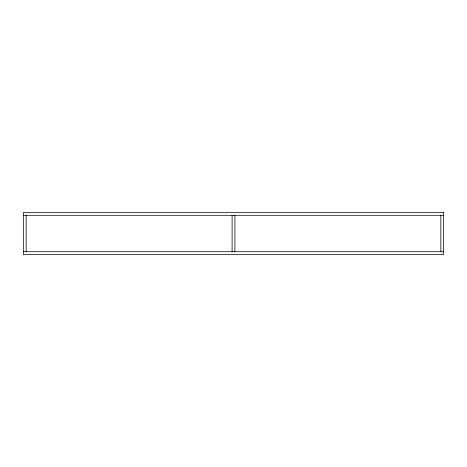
<?xml version="1.0" encoding="UTF-8"?>
<svg xmlns="http://www.w3.org/2000/svg" width="467" height="467" viewBox="0 0 467 467"><rect width="100%" height="100%" fill="white"/><g stroke="black" fill="none" stroke-linecap="round" stroke-linejoin="round"><path stroke-width="0.7" d="M23.35 215.287L443.65 215.287M23.35 251.713L443.65 251.713M440.848 215.287L440.848 251.713M234.901 215.287L234.901 251.713M232.099 215.287L232.099 251.713M26.152 215.287L26.152 251.713M443.65 212.485L23.35 212.485L23.35 254.515L443.65 254.515L443.65 212.485"/></g></svg>
